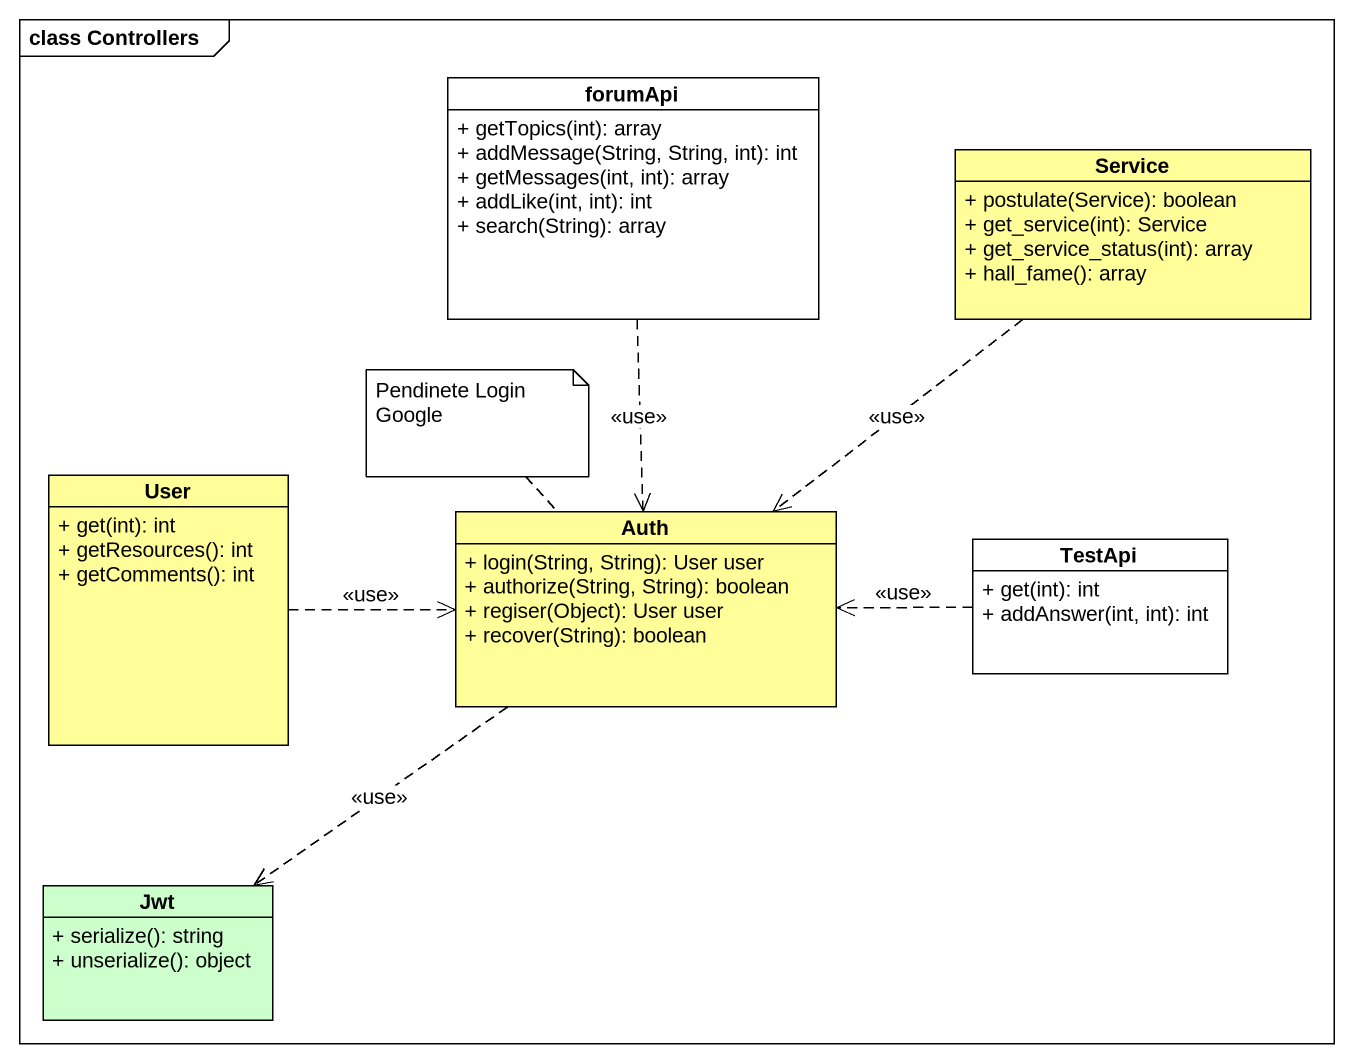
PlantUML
@startuml
mainframe class Controllers
hide circle
hide empty members
skinparam classAttributeIconSize 0
class forumApi {
  + getTopics(int): array
  + addMessage(String, String, int): int
  + getMessages(int, int): array
  + addLike(int, int): int
  + search(String): array
}
class Service #FFFE99 {
  + postulate(Service): boolean
  + get_service(int): Service
  + get_service_status(int): array
  + hall_fame(): array
}
class User #FFFE99 {
  + get(int): int
  + getResources(): int
  + getComments(): int
}
class Auth #FFFE99 {
  + login(String, String): User user
  + authorize(String, String): boolean
  + regiser(Object): User user
  + recover(String): boolean
}
class TestApi {
  + get(int): int
  + addAnswer(int, int): int
}
class Jwt #CCFFCC {
  + serialize(): string
  + unserialize(): object
}
forumApi ..> Auth : <<use>>
Service ..> Auth : <<use>>
User .right.> Auth : <<use>>
Auth ..> Jwt : <<use>>
TestApi .left.> Auth : <<use>>
note top of Auth : Pendinete Login Google
@enduml
